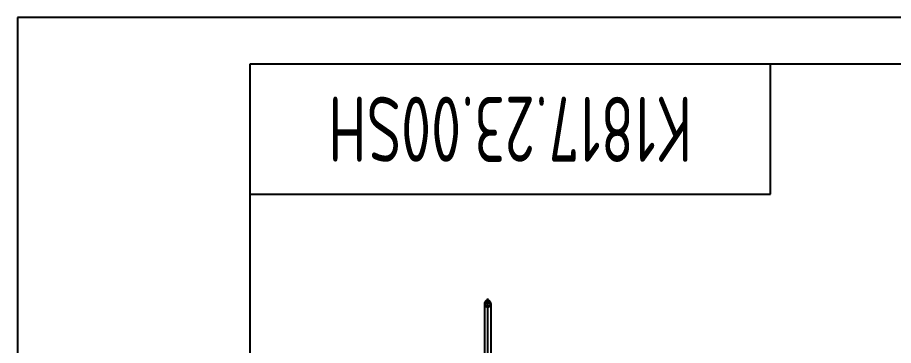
# Model space of a CAD drawing. Header units: millimetres. Extents: x 0 to 25200, y -693 to 17820.
# Drawn here: x 0 to 5654, y 15705 to 17820 of the extents above; entities that cross this region are included whole.
import ezdxf
from ezdxf.enums import TextEntityAlignment as Align

# ---------------------------------------------------------------- set-up
doc = ezdxf.new("R2010")
doc.units = ezdxf.units.MM
doc.header["$LTSCALE"] = 600
doc.linetypes.add('F', pattern=[0.75, 0.5, -0.25])
doc.linetypes.add('K', pattern=[2.5, 1.25, -0.25, 0.25, -0.25, 0.25, -0.25])
for name, color, linetype in [('01', 7, 'Continuous'), ('02', 1, 'Continuous'), ('04', 2, 'F'), ('07', 6, 'K'), ('11', 3, 'Continuous')]:
    doc.layers.add(name, color=color, linetype=linetype)
doc.styles.get("Standard").update_dxf_attribs({"font": 'isocp', "width": 0.707, "bigfont": 'intecad.shx'})

# ---------------------------------------------------------------- blocks, each defined once
blk = doc.blocks.new('HS223')
at = {"layer": '07', "color": 6, "linetype": 'K'}
for p, q in [((33230.4, 39874.7), (33230.4, 38642.5)), ((33209.4, 39840.5), (33209.4, 38787.5))]:
    blk.add_line(p, q, dxfattribs=at)
at = {"layer": '07', "color": 6, "linetype": 'K', "ltscale": 2}
for p, q in [((33230.4, 39814.9), (33230.4, 39868.7)), ((33255.3, 39840.5), (33209.4, 39840.5)), ((33251.4, 39840.5), (33251.4, 39440.5))]:
    blk.add_line(p, q, dxfattribs=at)
blk.add_circle((33230.4, 39840.5), 17.8, dxfattribs=at)
for start, end in [(90, 270), (270, 90)]:
    blk.add_arc((33230.4, 39840.5), 21, start, end, dxfattribs=at)
blk = doc.blocks.new('*U966', base_point=(251.959, 168.306))
at = {"layer": '01'}
for p, q in [((251.959, 168.306), (251.959, 182.306)), ((195.959, 168.306), (251.959, 168.306))]:
    blk.add_line(p, q, dxfattribs=at)
blk = doc.blocks.new('*U967')
at = {"layer": '04'}
blk.add_blockref('*U966', (0, 0), dxfattribs=at)
blk = doc.blocks.new('*U968')
at = {"layer": '01'}
for points in [[(415, 292), (25, 292)], [(25, 292), (25, 5)]]:
    blk.add_lwpolyline(points, dxfattribs=at)
at = {"layer": '02'}
for points in [[(420, 297), (0, 297)], [(0, 297), (0, 0)]]:
    blk.add_lwpolyline(points, dxfattribs=at)

msp = doc.modelspace()

# ---------------------------------------------------------------- block references
at = {"layer": '04', "ltscale": 1.2}
msp.add_blockref('HS223', (-30196.262, -23865.486), dxfattribs=at)
at = {"layer": '07', "xscale": 60, "yscale": 60, "zscale": 60}
msp.add_blockref('*U968', (0, 0), dxfattribs=at)
at = {"layer": '07', "xscale": 60, "yscale": 60}
msp.add_blockref('*U967', (4860, 16680), dxfattribs=at)

# ---------------------------------------------------------------- texts
at = {"layer": '11', "width": 0.693834}
msp.add_text('K1817.23.00SH', height=420, rotation=180, dxfattribs=at).set_placement((4353.655, 17310), (2006.345, 17310), align=Align.FIT)

doc.saveas('drawing.dxf')
